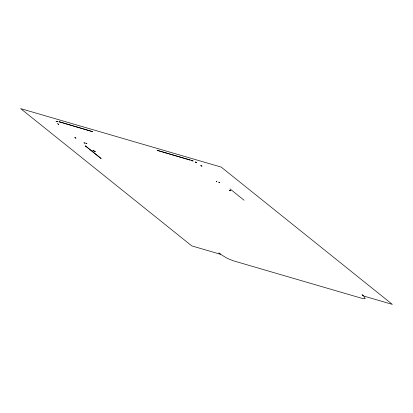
<?xml version="1.0" encoding="UTF-8"?>
<svg xmlns="http://www.w3.org/2000/svg" width="413" height="413" viewBox="0 0 413 413"><rect width="100%" height="100%" fill="white"/><g stroke="black" fill="none" stroke-linecap="round" stroke-linejoin="round"><path stroke-width="0.62" d="M244.083 200.238L229.948 188.855M56.199 121.437L56.163 121.783L56.199 121.437M365.107 298.196L364.333 298.775L362.284 298.434L232.803 260.639L226.928 258.156L220.625 254.31L191.782 245.9L20.65 108.619L221.218 167.1L392.35 304.381L363.502 295.971L365.107 298.196M59.575 121.892L59.162 121.778L92.615 131.659L59.575 121.892M58.656 124.416L57.722 123.688L58.656 124.416M74.856 137.41L75.884 138.257L74.856 137.41M84.861 143.115L83.916 142.81L84.846 143.125M229.339 190.605L230.759 190.754L229.339 190.605M86.854 143.554L85.759 143.063L86.854 143.554M57.954 121.468L57.035 121.35L57.954 121.468M219.618 182.376L218.797 182.169L219.618 182.376M189.841 159.877L157.054 150.317L190.424 160.182L189.841 159.877M218.947 253.019L220.274 254.067L218.947 253.019M362.134 294.774L363.306 295.77L362.134 294.774M216.835 181.534L216.252 181.286L216.835 181.534M95.32 151.525L92.873 150.549L95.32 151.525M191.653 160.456L191.405 160.368L193.145 161.034L191.653 160.456M196.722 162.768L195.282 161.989L196.722 162.768M201.89 166.227L200.832 165.417L201.89 166.227M85.713 146.166L85.295 145.846L101.144 158.556L85.713 146.166"/></g></svg>
